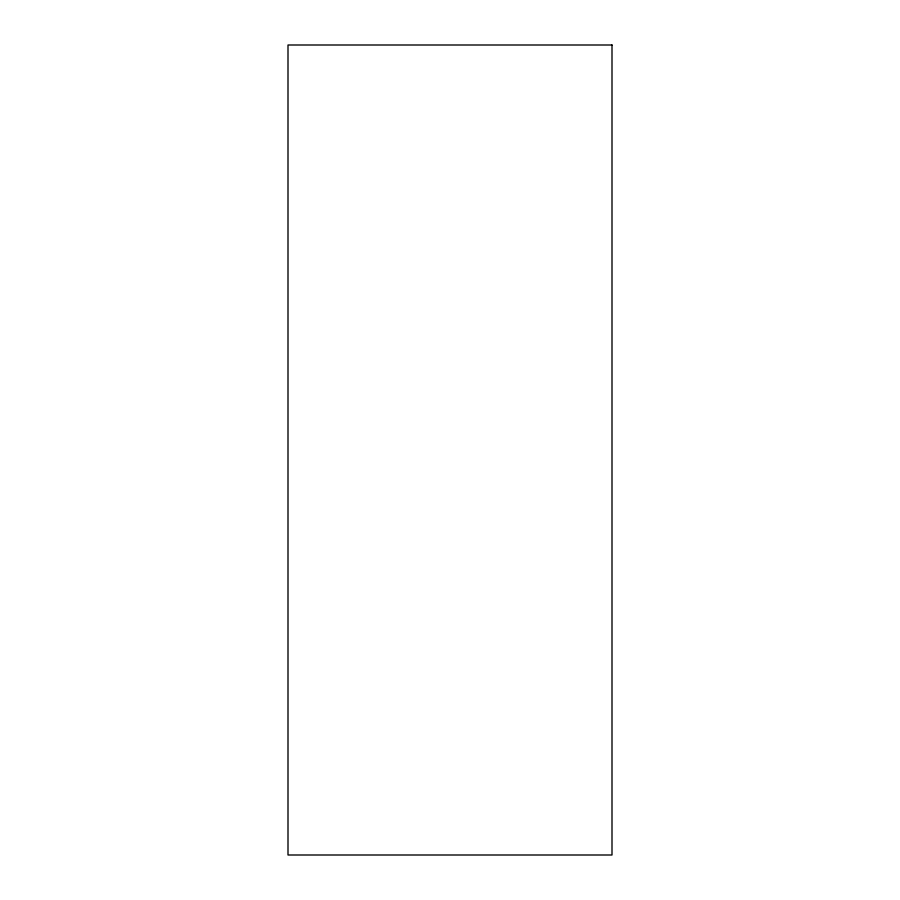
<?xml version="1.0" encoding="UTF-8"?>
<svg xmlns="http://www.w3.org/2000/svg" width="900" height="900" viewBox="0 0 900 900"><rect width="100%" height="100%" fill="white"/><g stroke="black" fill="none" stroke-linecap="round" stroke-linejoin="round"><path stroke-width="1.35" d="M612 45L288 45L288 855L612 855L612 45"/></g></svg>
